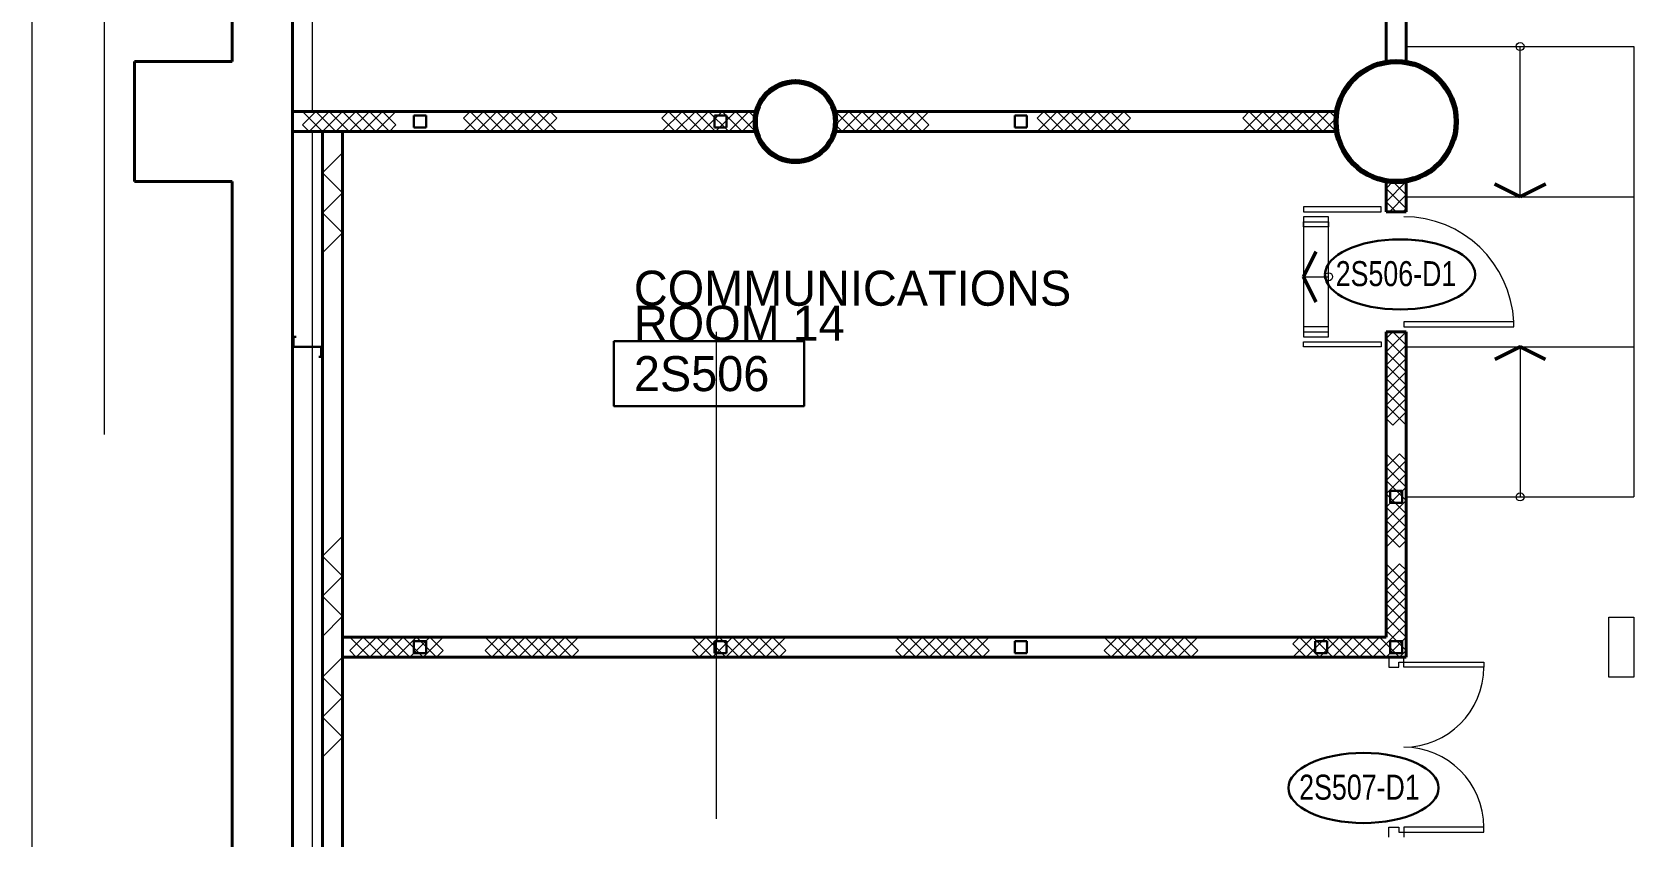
# Model space of a CAD drawing. Header units: metres. Extents: x 1807 to 3745, y 842 to 1968.
# Drawn here: x 3364.38 to 3380.38, y 1204.85 to 1212.89 of the extents above; entities that cross this region are included whole.
import ezdxf
from ezdxf.enums import TextEntityAlignment as Align

# ---------------------------------------------------------------- set-up
doc = ezdxf.new("R2010")
doc.units = ezdxf.units.M
doc.header["$MEASUREMENT"] = 0
doc.linetypes.add('DGN2', pattern=[9.732586, 4.866293, -4.866293])
doc.layers.get('0').update_dxf_attribs({"lineweight": 0})
for name, color, linetype, lineweight in [('Level 1', 7, 'Continuous', 0), ('Level 31', 7, 'Continuous', 0), ('Level 33', 7, 'Continuous', 0), ('Primary Door', 7, 'Continuous', 0), ('TRIRIGA DOOR BOX', 7, 'Continuous', 0)]:
    doc.layers.add(name, color=color, linetype=linetype, lineweight=lineweight)
doc.styles.add('Style-CHAR_FAST_FONT', font='CHAR_FAST_FONT.shx', dxfattribs={"height": 0.2})

# ---------------------------------------------------------------- blocks, each defined once
blk = doc.blocks.new('AnonymusCell_258')
at = {"layer": 'Primary Door', "color": 7, "linetype": 'Continuous', "lineweight": 30}
blk.add_ellipse((0, 0), major_axis=(0.75, 0), ratio=0.466667, dxfattribs=at)
at = {"layer": 'Primary Door', "color": 7, "linetype": 'Continuous', "lineweight": 30, "style": 'Style-CHAR_FAST_FONT', "width": 0.799986}
blk.add_text('2S506-D1', height=0.25, dxfattribs=at).set_placement((-0.643, 0.133), align=Align.TOP_LEFT)
blk = doc.blocks.new('AnonymusCell_260')
at = {"layer": 'Primary Door', "color": 7, "linetype": 'Continuous', "lineweight": 30}
blk.add_ellipse((0, 0), major_axis=(0.75, 0), ratio=0.466667, dxfattribs=at)
at = {"layer": 'Primary Door', "color": 7, "linetype": 'Continuous', "lineweight": 30, "style": 'Style-CHAR_FAST_FONT', "width": 0.799986}
blk.add_text('2S507-D1', height=0.25, dxfattribs=at).set_placement((-0.643, 0.133), align=Align.TOP_LEFT)

msp = doc.modelspace()

# ---------------------------------------------------------------- linework, layer by layer
at = {"layer": 'Level 1', "color": 7, "linetype": 'Continuous', "lineweight": 40}
for p, q in [((3366.975, 1188.975), (3366.975, 1307.8)), ((3377.9, 1212.583), (3377.9, 1223.413)), ((3378.1, 1212.589), (3378.1, 1223.402)), ((3366.375, 1223), (3366.375, 1212.6)), ((3365.4, 1212.6), (3366.375, 1212.6)), ((3365.4, 1212.6), (3365.4, 1211.4)), ((3366.975, 1212.1), (3366.975, 1211.9)), ((3371.6, 1212.1), (3366.975, 1212.1)), ((3371.6, 1212.1), (3371.6, 1211.9)), ((3372.4, 1211.9), (3372.4, 1212.1)), ((3372.4, 1212.1), (3377.4, 1212.1)), ((3377.4, 1211.9), (3377.4, 1212.1)), ((3371.6, 1211.9), (3366.975, 1211.9)), ((3367.275, 1192.1), (3367.275, 1211.9)), ((3367.475, 1192.1), (3367.475, 1211.9)), ((3372.4, 1211.9), (3377.4, 1211.9)), ((3365.4, 1211.4), (3366.375, 1211.4)), ((3366.375, 1211.4), (3366.375, 1200.6)), ((3377.9, 1211.4), (3378.1, 1211.4)), ((3377.9, 1211.1), (3377.9, 1211.4)), ((3378.1, 1211.1), (3378.1, 1211.4)), ((3377.9, 1211.1), (3378.1, 1211.1)), ((3377.9, 1209.9), (3378.1, 1209.9)), ((3377.9, 1206.85), (3377.9, 1209.9)), ((3378.1, 1206.65), (3378.1, 1209.9)), ((3367.475, 1206.85), (3377.9, 1206.85)), ((3367.475, 1206.65), (3378.1, 1206.65))]:
    msp.add_line(p, q, dxfattribs=at)
at = {"layer": 'Level 1', "color": 7, "linetype": 'DGN2', "lineweight": 13}
msp.add_line((3365.1, 1082.35), (3365.1, 1307.259), dxfattribs=at)
at = {"layer": 'Level 1', "color": 7, "linetype": 'Continuous', "lineweight": 13}
for p, q in [((3364.375, 1186.375), (3364.375, 1306.761)), ((3377.85, 1211.15), (3377.075, 1211.15)), ((3377.075, 1211.15), (3377.075, 1211.1)), ((3377.075, 1211.1), (3377.85, 1211.1)), ((3377.85, 1211.1), (3377.85, 1211.15)), ((3377.075, 1211), (3377.325, 1211)), ((3377.075, 1210.95), (3377.075, 1211)), ((3377.325, 1210.95), (3377.075, 1210.95)), ((3377.325, 1211), (3377.325, 1210.95)), ((3377.325, 1209.95), (3377.075, 1209.95)), ((3377.075, 1209.95), (3377.075, 1209.9)), ((3377.325, 1209.9), (3377.325, 1209.95)), ((3377.075, 1209.9), (3377.325, 1209.9)), ((3377.075, 1209.8), (3377.85, 1209.8)), ((3377.075, 1209.75), (3377.075, 1209.8)), ((3377.85, 1209.8), (3377.85, 1209.75)), ((3377.85, 1209.75), (3377.075, 1209.75))]:
    msp.add_line(p, q, dxfattribs=at)
at = {"layer": 'Level 1', "color": 7, "linetype": 'DGN2', "lineweight": 0}
msp.add_line((3371.21, 1078.51), (3371.21, 1301.234), dxfattribs=at)
at = {"layer": 'Level 1', "color": 7, "linetype": 'Continuous', "lineweight": 0}
for p, q in [((3367.175, 1212.1), (3367.175, 1241.15)), ((3378.1, 1212.75), (3380.375, 1212.75)), ((3379.238, 1211.25), (3379.238, 1212.75)), ((3380.375, 1212.75), (3380.375, 1208.25)), ((3367.077, 1212.1), (3367.277, 1211.9)), ((3367.077, 1211.967), (3367.21, 1212.1)), ((3367.344, 1212.1), (3367.144, 1211.9)), ((3367.21, 1212.1), (3367.41, 1211.9)), ((3367.277, 1211.9), (3367.477, 1212.1)), ((3367.544, 1211.9), (3367.344, 1212.1)), ((3367.41, 1211.9), (3367.61, 1212.1)), ((3367.477, 1212.1), (3367.677, 1211.9)), ((3367.744, 1212.1), (3367.544, 1211.9)), ((3367.61, 1212.1), (3367.81, 1211.9)), ((3367.677, 1211.9), (3367.877, 1212.1)), ((3367.944, 1211.9), (3367.744, 1212.1)), ((3367.81, 1211.9), (3368.01, 1212.1)), ((3367.877, 1212.1), (3368.01, 1211.967)), ((3368.684, 1212.033), (3368.75, 1212.1)), ((3368.884, 1212.1), (3368.684, 1211.9)), ((3368.817, 1211.9), (3368.684, 1212.033)), ((3368.75, 1212.1), (3368.95, 1211.9)), ((3369.017, 1212.1), (3368.817, 1211.9)), ((3369.084, 1211.9), (3368.884, 1212.1)), ((3368.95, 1211.9), (3369.15, 1212.1)), ((3369.217, 1211.9), (3369.017, 1212.1)), ((3369.284, 1212.1), (3369.084, 1211.9)), ((3369.15, 1212.1), (3369.35, 1211.9)), ((3369.417, 1212.1), (3369.217, 1211.9)), ((3369.484, 1211.9), (3369.284, 1212.1)), ((3369.35, 1211.9), (3369.55, 1212.1)), ((3369.617, 1211.9), (3369.417, 1212.1)), ((3369.617, 1212.033), (3369.484, 1211.9)), ((3369.55, 1212.1), (3369.617, 1212.033)), ((3370.667, 1212.033), (3370.733, 1212.1)), ((3370.867, 1212.1), (3370.667, 1211.9)), ((3370.8, 1211.9), (3370.667, 1212.033)), ((3370.733, 1212.1), (3370.933, 1211.9)), ((3371, 1212.1), (3370.8, 1211.9)), ((3371.067, 1211.9), (3370.867, 1212.1)), ((3370.933, 1211.9), (3371.133, 1212.1)), ((3371.2, 1211.9), (3371, 1212.1)), ((3371.267, 1212.1), (3371.067, 1211.9)), ((3371.133, 1212.1), (3371.333, 1211.9)), ((3371.4, 1212.1), (3371.2, 1211.9)), ((3371.467, 1211.9), (3371.267, 1212.1)), ((3371.333, 1211.9), (3371.533, 1212.1)), ((3371.6, 1211.9), (3371.4, 1212.1)), ((3371.6, 1212.033), (3371.467, 1211.9)), ((3371.533, 1212.1), (3371.6, 1212.033)), ((3372.4, 1212.1), (3372.6, 1211.9)), ((3372.4, 1211.967), (3372.533, 1212.1)), ((3372.667, 1212.1), (3372.467, 1211.9)), ((3372.533, 1212.1), (3372.733, 1211.9)), ((3372.6, 1211.9), (3372.8, 1212.1)), ((3372.867, 1211.9), (3372.667, 1212.1)), ((3372.733, 1211.9), (3372.933, 1212.1)), ((3372.8, 1212.1), (3373, 1211.9)), ((3373.067, 1212.1), (3372.867, 1211.9)), ((3372.933, 1212.1), (3373.133, 1211.9)), ((3373, 1211.9), (3373.2, 1212.1)), ((3373.267, 1211.9), (3373.067, 1212.1)), ((3373.133, 1211.9), (3373.333, 1212.1)), ((3373.2, 1212.1), (3373.333, 1211.967)), ((3374.414, 1212.033), (3374.481, 1212.1)), ((3374.614, 1212.1), (3374.414, 1211.9)), ((3374.547, 1211.9), (3374.414, 1212.033)), ((3374.481, 1212.1), (3374.681, 1211.9)), ((3374.747, 1212.1), (3374.547, 1211.9)), ((3374.814, 1211.9), (3374.614, 1212.1)), ((3374.681, 1211.9), (3374.881, 1212.1)), ((3374.947, 1211.9), (3374.747, 1212.1)), ((3375.014, 1212.1), (3374.814, 1211.9)), ((3374.881, 1212.1), (3375.081, 1211.9)), ((3375.147, 1212.1), (3374.947, 1211.9)), ((3375.214, 1211.9), (3375.014, 1212.1)), ((3375.081, 1211.9), (3375.281, 1212.1)), ((3375.347, 1211.9), (3375.147, 1212.1)), ((3375.347, 1212.033), (3375.214, 1211.9)), ((3375.281, 1212.1), (3375.347, 1212.033)), ((3376.467, 1212.033), (3376.533, 1212.1)), ((3376.667, 1212.1), (3376.467, 1211.9)), ((3376.6, 1211.9), (3376.467, 1212.033)), ((3376.533, 1212.1), (3376.733, 1211.9)), ((3376.8, 1212.1), (3376.6, 1211.9)), ((3376.867, 1211.9), (3376.667, 1212.1)), ((3376.733, 1211.9), (3376.933, 1212.1)), ((3377, 1211.9), (3376.8, 1212.1)), ((3377.067, 1212.1), (3376.867, 1211.9)), ((3376.933, 1212.1), (3377.133, 1211.9)), ((3377.2, 1212.1), (3377, 1211.9)), ((3377.267, 1211.9), (3377.067, 1212.1)), ((3377.133, 1211.9), (3377.333, 1212.1)), ((3377.4, 1211.9), (3377.2, 1212.1)), ((3377.4, 1212.033), (3377.267, 1211.9)), ((3377.333, 1212.1), (3377.4, 1212.033)), ((3367.144, 1211.9), (3367.077, 1211.967)), ((3367.175, 1189.175), (3367.175, 1211.9)), ((3368.01, 1211.967), (3367.944, 1211.9)), ((3372.467, 1211.9), (3372.4, 1211.967)), ((3373.333, 1211.967), (3373.267, 1211.9)), ((3367.475, 1211.688), (3367.275, 1211.488)), ((3367.275, 1211.488), (3367.475, 1211.288)), ((3378.1, 1211.4), (3377.9, 1211.2)), ((3377.9, 1211.333), (3377.967, 1211.4)), ((3377.967, 1211.4), (3378.1, 1211.267)), ((3367.475, 1211.288), (3367.275, 1211.088)), ((3378.1, 1211.133), (3377.9, 1211.333)), ((3377.9, 1211.2), (3378, 1211.1)), ((3378.1, 1211.267), (3377.933, 1211.1)), ((3378.1, 1211.25), (3380.375, 1211.25)), ((3367.275, 1211.088), (3367.475, 1210.888)), ((3377.325, 1211.05), (3377.075, 1211.05)), ((3377.075, 1211.05), (3377.075, 1209.85)), ((3377.325, 1209.85), (3377.325, 1211.05)), ((3378.067, 1211.1), (3378.1, 1211.133)), ((3367.475, 1210.888), (3367.275, 1210.688)), ((3377.075, 1210.45), (3377.325, 1210.45)), ((3379.175, 1210), (3378.075, 1210)), ((3378.075, 1210), (3378.075, 1209.95)), ((3378.075, 1209.95), (3379.175, 1209.95)), ((3379.175, 1209.95), (3379.175, 1210)), ((3377.075, 1209.85), (3377.325, 1209.85)), ((3378.1, 1209.9), (3377.9, 1209.7)), ((3377.9, 1209.833), (3377.967, 1209.9)), ((3378.1, 1209.633), (3377.9, 1209.833)), ((3378.1, 1209.767), (3377.9, 1209.567)), ((3377.967, 1209.9), (3378.1, 1209.767)), ((3377.9, 1209.7), (3378.1, 1209.5)), ((3377.9, 1209.433), (3378.1, 1209.633)), ((3378.1, 1209.75), (3380.375, 1209.75)), ((3379.238, 1209.75), (3379.238, 1208.25)), ((3377.9, 1209.567), (3378.1, 1209.367)), ((3378.1, 1209.5), (3377.9, 1209.3)), ((3378.1, 1209.233), (3377.9, 1209.433)), ((3378.1, 1209.367), (3377.9, 1209.167)), ((3377.9, 1209.3), (3378.1, 1209.1)), ((3377.9, 1209.033), (3378.1, 1209.233)), ((3377.9, 1209.167), (3378.1, 1208.967)), ((3377.967, 1208.967), (3377.9, 1209.033)), ((3378.1, 1209.1), (3377.967, 1208.967)), ((3377.9, 1208.547), (3378.033, 1208.68)), ((3378.1, 1208.48), (3377.9, 1208.68)), ((3378.033, 1208.68), (3378.1, 1208.613)), ((3378.1, 1208.613), (3377.9, 1208.413)), ((3378.1, 1208.347), (3377.9, 1208.547)), ((3377.9, 1208.28), (3378.1, 1208.48)), ((3377.9, 1208.413), (3378.1, 1208.213)), ((3377.9, 1208.147), (3378.1, 1208.347)), ((3378.1, 1208.08), (3377.9, 1208.28)), ((3378.1, 1208.213), (3377.9, 1208.013)), ((3378.1, 1208.25), (3380.375, 1208.25)), ((3378.1, 1207.947), (3377.9, 1208.147)), ((3377.9, 1207.88), (3378.1, 1208.08)), ((3377.9, 1208.013), (3378.1, 1207.813)), ((3367.475, 1207.857), (3367.275, 1207.657)), ((3377.9, 1207.747), (3378.1, 1207.947)), ((3378.033, 1207.747), (3377.9, 1207.88)), ((3378.1, 1207.813), (3378.033, 1207.747)), ((3367.275, 1207.657), (3367.475, 1207.457)), ((3377.9, 1207.45), (3378.033, 1207.583)), ((3378.1, 1207.383), (3377.9, 1207.583)), ((3378.033, 1207.583), (3378.1, 1207.517)), ((3367.475, 1207.457), (3367.275, 1207.257)), ((3378.1, 1207.517), (3377.9, 1207.317)), ((3378.1, 1207.25), (3377.9, 1207.45)), ((3377.9, 1207.183), (3378.1, 1207.383)), ((3367.275, 1207.257), (3367.475, 1207.057)), ((3377.9, 1207.317), (3378.1, 1207.117)), ((3377.9, 1207.05), (3378.1, 1207.25)), ((3367.475, 1207.057), (3367.275, 1206.857)), ((3378.1, 1206.983), (3377.9, 1207.183)), ((3378.1, 1207.117), (3377.9, 1206.917)), ((3378.1, 1206.85), (3377.9, 1207.05)), ((3380.125, 1207.05), (3380.375, 1207.05)), ((3380.125, 1206.45), (3380.125, 1207.05)), ((3380.375, 1207.05), (3380.375, 1206.45)), ((3377.9, 1206.783), (3378.1, 1206.983)), ((3377.9, 1206.917), (3378.1, 1206.717)), ((3367.548, 1206.85), (3367.748, 1206.65)), ((3367.548, 1206.717), (3367.681, 1206.85)), ((3367.814, 1206.85), (3367.614, 1206.65)), ((3367.681, 1206.85), (3367.881, 1206.65)), ((3367.748, 1206.65), (3367.948, 1206.85)), ((3368.014, 1206.65), (3367.814, 1206.85)), ((3367.881, 1206.65), (3368.081, 1206.85)), ((3367.948, 1206.85), (3368.148, 1206.65)), ((3368.214, 1206.85), (3368.014, 1206.65)), ((3368.081, 1206.85), (3368.281, 1206.65)), ((3368.148, 1206.65), (3368.348, 1206.85)), ((3368.414, 1206.65), (3368.214, 1206.85)), ((3368.281, 1206.65), (3368.481, 1206.85)), ((3368.348, 1206.85), (3368.481, 1206.717)), ((3368.901, 1206.85), (3369.101, 1206.65)), ((3368.901, 1206.717), (3369.034, 1206.85)), ((3369.168, 1206.85), (3368.968, 1206.65)), ((3369.034, 1206.85), (3369.234, 1206.65)), ((3369.101, 1206.65), (3369.301, 1206.85)), ((3369.368, 1206.65), (3369.168, 1206.85)), ((3369.234, 1206.65), (3369.434, 1206.85)), ((3369.301, 1206.85), (3369.501, 1206.65)), ((3369.568, 1206.85), (3369.368, 1206.65)), ((3369.434, 1206.85), (3369.634, 1206.65)), ((3369.501, 1206.65), (3369.701, 1206.85)), ((3369.768, 1206.65), (3369.568, 1206.85)), ((3369.634, 1206.65), (3369.834, 1206.85)), ((3369.701, 1206.85), (3369.834, 1206.717)), ((3370.971, 1206.85), (3371.171, 1206.65)), ((3370.971, 1206.717), (3371.104, 1206.85)), ((3371.238, 1206.85), (3371.038, 1206.65)), ((3371.104, 1206.85), (3371.304, 1206.65)), ((3371.171, 1206.65), (3371.371, 1206.85)), ((3371.438, 1206.65), (3371.238, 1206.85)), ((3371.304, 1206.65), (3371.504, 1206.85)), ((3371.371, 1206.85), (3371.571, 1206.65)), ((3371.638, 1206.85), (3371.438, 1206.65)), ((3371.504, 1206.85), (3371.704, 1206.65)), ((3371.571, 1206.65), (3371.771, 1206.85)), ((3371.838, 1206.65), (3371.638, 1206.85)), ((3371.704, 1206.65), (3371.904, 1206.85)), ((3371.771, 1206.85), (3371.904, 1206.717)), ((3373.002, 1206.85), (3373.202, 1206.65)), ((3373.002, 1206.717), (3373.135, 1206.85)), ((3373.269, 1206.85), (3373.069, 1206.65)), ((3373.135, 1206.85), (3373.335, 1206.65)), ((3373.202, 1206.65), (3373.402, 1206.85)), ((3373.469, 1206.65), (3373.269, 1206.85)), ((3373.335, 1206.65), (3373.535, 1206.85)), ((3373.402, 1206.85), (3373.602, 1206.65)), ((3373.669, 1206.85), (3373.469, 1206.65)), ((3373.535, 1206.85), (3373.735, 1206.65)), ((3373.602, 1206.65), (3373.802, 1206.85)), ((3373.869, 1206.65), (3373.669, 1206.85)), ((3373.735, 1206.65), (3373.935, 1206.85)), ((3373.802, 1206.85), (3373.935, 1206.717)), ((3375.085, 1206.85), (3375.285, 1206.65)), ((3375.085, 1206.717), (3375.218, 1206.85)), ((3375.352, 1206.85), (3375.152, 1206.65)), ((3375.218, 1206.85), (3375.418, 1206.65)), ((3375.285, 1206.65), (3375.485, 1206.85)), ((3375.552, 1206.65), (3375.352, 1206.85)), ((3375.418, 1206.65), (3375.618, 1206.85)), ((3375.485, 1206.85), (3375.685, 1206.65)), ((3375.752, 1206.85), (3375.552, 1206.65)), ((3375.618, 1206.85), (3375.818, 1206.65)), ((3375.685, 1206.65), (3375.885, 1206.85)), ((3375.952, 1206.65), (3375.752, 1206.85)), ((3375.818, 1206.65), (3376.018, 1206.85)), ((3375.885, 1206.85), (3376.018, 1206.717)), ((3376.967, 1206.783), (3377.033, 1206.85)), ((3377.167, 1206.85), (3376.967, 1206.65)), ((3377.1, 1206.65), (3376.967, 1206.783)), ((3377.033, 1206.85), (3377.233, 1206.65)), ((3377.3, 1206.85), (3377.1, 1206.65)), ((3377.367, 1206.65), (3377.167, 1206.85)), ((3377.233, 1206.65), (3377.433, 1206.85)), ((3377.5, 1206.65), (3377.3, 1206.85)), ((3377.567, 1206.85), (3377.367, 1206.65)), ((3377.433, 1206.85), (3377.633, 1206.65)), ((3377.7, 1206.85), (3377.5, 1206.65)), ((3377.767, 1206.65), (3377.567, 1206.85)), ((3377.633, 1206.65), (3377.833, 1206.85)), ((3377.9, 1206.65), (3377.7, 1206.85)), ((3377.9, 1206.783), (3377.767, 1206.65)), ((3377.833, 1206.85), (3377.9, 1206.783)), ((3377.9, 1206.65), (3378.1, 1206.85)), ((3378.033, 1206.65), (3377.9, 1206.783)), ((3367.475, 1206.649), (3367.275, 1206.449)), ((3367.614, 1206.65), (3367.548, 1206.717)), ((3368.481, 1206.717), (3368.414, 1206.65)), ((3368.968, 1206.65), (3368.901, 1206.717)), ((3369.834, 1206.717), (3369.768, 1206.65)), ((3371.038, 1206.65), (3370.971, 1206.717)), ((3371.904, 1206.717), (3371.838, 1206.65)), ((3373.069, 1206.65), (3373.002, 1206.717)), ((3373.935, 1206.717), (3373.869, 1206.65)), ((3375.152, 1206.65), (3375.085, 1206.717)), ((3376.018, 1206.717), (3375.952, 1206.65)), ((3378.075, 1206.65), (3377.925, 1206.65)), ((3377.925, 1206.65), (3377.925, 1206.55)), ((3378.075, 1206.65), (3377.925, 1206.65)), ((3377.925, 1206.65), (3377.925, 1206.55)), ((3378.025, 1206.55), (3378.025, 1206.6)), ((3378.025, 1206.6), (3378.075, 1206.6)), ((3378.025, 1206.55), (3378.025, 1206.6)), ((3378.025, 1206.6), (3378.075, 1206.6)), ((3378.1, 1206.717), (3378.033, 1206.65)), ((3378.075, 1206.6), (3378.075, 1206.65)), ((3378.075, 1206.6), (3378.075, 1206.65)), ((3378.075, 1206.6), (3378.875, 1206.6)), ((3378.075, 1206.55), (3378.075, 1206.6)), ((3378.875, 1206.6), (3378.875, 1206.55)), ((3367.275, 1206.449), (3367.475, 1206.249)), ((3377.925, 1206.55), (3378.025, 1206.55)), ((3377.925, 1206.55), (3378.025, 1206.55)), ((3378.875, 1206.55), (3378.075, 1206.55)), ((3380.375, 1206.45), (3380.125, 1206.45)), ((3367.475, 1206.249), (3367.275, 1206.049)), ((3367.275, 1206.049), (3367.475, 1205.849)), ((3367.475, 1205.849), (3367.275, 1205.649)), ((3377.925, 1204.85), (3377.925, 1204.95)), ((3377.925, 1204.95), (3378.025, 1204.95)), ((3378.025, 1204.95), (3378.025, 1204.9)), ((3378.025, 1204.9), (3378.075, 1204.9)), ((3378.875, 1204.95), (3378.075, 1204.95)), ((3378.075, 1204.95), (3378.075, 1204.9)), ((3378.075, 1204.9), (3378.075, 1204.85)), ((3378.075, 1204.9), (3378.875, 1204.9)), ((3378.875, 1204.9), (3378.875, 1204.95))]:
    msp.add_line(p, q, dxfattribs=at)
at = {"layer": 'Level 1', "color": 7, "linetype": 'Continuous', "lineweight": 30}
for p, q in [((3368.19, 1212.06), (3368.31, 1212.06)), ((3368.19, 1211.94), (3368.19, 1212.06)), ((3368.31, 1212.06), (3368.31, 1211.94)), ((3371.19, 1212.06), (3371.31, 1212.06)), ((3371.19, 1211.94), (3371.19, 1212.06)), ((3371.31, 1212.06), (3371.31, 1211.94)), ((3374.19, 1212.06), (3374.31, 1212.06)), ((3374.19, 1211.94), (3374.19, 1212.06)), ((3374.31, 1212.06), (3374.31, 1211.94)), ((3368.31, 1211.94), (3368.19, 1211.94)), ((3371.31, 1211.94), (3371.19, 1211.94)), ((3374.31, 1211.94), (3374.19, 1211.94)), ((3366.988, 1209.85), (3367.012, 1209.85)), ((3366.988, 1209.85), (3366.988, 1209.75)), ((3366.988, 1209.75), (3367.262, 1209.75)), ((3367.262, 1209.65), (3367.238, 1209.65)), ((3367.262, 1209.75), (3367.262, 1209.65)), ((3377.94, 1208.31), (3378.06, 1208.31)), ((3377.94, 1208.19), (3377.94, 1208.31)), ((3378.06, 1208.19), (3377.94, 1208.19)), ((3378.06, 1208.31), (3378.06, 1208.19)), ((3368.19, 1206.81), (3368.31, 1206.81)), ((3368.19, 1206.69), (3368.19, 1206.81)), ((3368.31, 1206.81), (3368.31, 1206.69)), ((3371.19, 1206.81), (3371.31, 1206.81)), ((3371.19, 1206.69), (3371.19, 1206.81)), ((3371.31, 1206.81), (3371.31, 1206.69)), ((3374.19, 1206.81), (3374.31, 1206.81)), ((3374.19, 1206.69), (3374.19, 1206.81)), ((3374.31, 1206.81), (3374.31, 1206.69)), ((3377.19, 1206.81), (3377.31, 1206.81)), ((3377.19, 1206.69), (3377.19, 1206.81)), ((3377.31, 1206.81), (3377.31, 1206.69)), ((3377.94, 1206.81), (3378.06, 1206.81)), ((3377.94, 1206.69), (3377.94, 1206.81)), ((3378.06, 1206.81), (3378.06, 1206.69)), ((3368.31, 1206.69), (3368.19, 1206.69)), ((3371.31, 1206.69), (3371.19, 1206.69)), ((3374.31, 1206.69), (3374.19, 1206.69)), ((3377.31, 1206.69), (3377.19, 1206.69)), ((3378.06, 1206.69), (3377.94, 1206.69))]:
    msp.add_line(p, q, dxfattribs=at)
at = {"layer": 'Level 1', "color": 7, "linetype": 'Continuous', "lineweight": 53}
for p, q in [((3379.238, 1211.25), (3378.985, 1211.376)), ((3379.49, 1211.376), (3379.238, 1211.25)), ((3377.075, 1210.45), (3377.201, 1210.703)), ((3377.201, 1210.197), (3377.075, 1210.45)), ((3379.238, 1209.75), (3378.985, 1209.624)), ((3379.49, 1209.624), (3379.238, 1209.75))]:
    msp.add_line(p, q, dxfattribs=at)
at = {"layer": 'Level 1', "color": 7, "linetype": 'Continuous', "lineweight": 0}
for centre in [(3379.238, 1212.75), (3377.325, 1210.45), (3379.238, 1208.25)]:
    msp.add_circle(centre, 0.04, dxfattribs=at)
at = {"layer": 'Level 1', "color": 7, "linetype": 'Continuous', "lineweight": 70}
for centre, radius in [((3378, 1212), 0.6), ((3372, 1212), 0.4)]:
    msp.add_circle(centre, radius, dxfattribs=at)
at = {"layer": 'Level 1', "color": 7, "linetype": 'Continuous', "lineweight": 0}
for centre, radius, start, end in [((3378.075, 1209.95), 1.1, 2.6026, 90), ((3378.075, 1206.55), 0.8, 270, 0), ((3378.075, 1204.95), 0.8, 0, 90)]:
    msp.add_arc(centre, radius, start, end, dxfattribs=at)
at = {"layer": 'TRIRIGA DOOR BOX', "color": 251, "linetype": 'Continuous', "lineweight": 30, "true_color": 0x555555}
msp.add_lwpolyline([(3370.186, 1209.807), (3372.086, 1209.807), (3372.086, 1209.157), (3370.186, 1209.157)], close=True, dxfattribs=at)

# ---------------------------------------------------------------- block references
at = {"color": 7, "linetype": 'Continuous', "lineweight": 0}
for name, p in [('AnonymusCell_258', (3378.039, 1210.473)), ('AnonymusCell_260', (3377.674, 1205.342))]:
    msp.add_blockref(name, p, dxfattribs=at)

# ---------------------------------------------------------------- texts
at = {"layer": 'Level 31', "color": 7, "linetype": 'Continuous', "lineweight": 30, "insert": (3370.386, 1210.158), "char_height": 0.35, "width": 5.22327, "attachment_point": 4, "line_spacing_factor": 0.6, "style": 'Style-CHAR_FAST_FONT'}
msp.add_mtext('COMMUNICATIONS\\PROOM 14\\P', dxfattribs=at)
at = {"layer": 'Level 33', "color": 7, "linetype": 'Continuous', "lineweight": 13, "style": 'Style-CHAR_FAST_FONT'}
msp.add_text('2S506', height=0.35, dxfattribs=at).set_placement((3370.386, 1209.482), align=Align.MIDDLE_LEFT)

doc.saveas('drawing.dxf')
